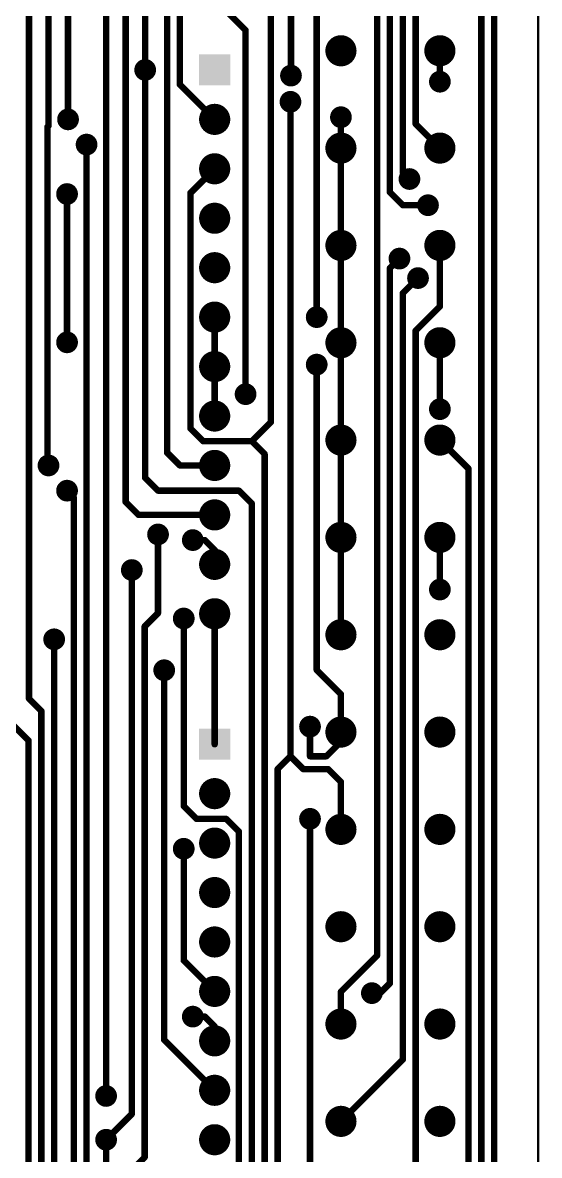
# Model space of a CAD drawing. Extents: x 0 to 107, y 0 to 143.
# Drawn here: x 80.7 to 107.2, y 34.4 to 92.6 of the extents above; entities that cross this region are included whole.
import ezdxf

# ---------------------------------------------------------------- set-up
doc = ezdxf.new("R2010")
doc.units = 0
for name, color, linetype in [('Board_Outline', 21, 'CONTINUOUS'), ('Bottom', 10, 'CONTINUOUS'), ('Bottom_Mask', 15, 'CONTINUOUS')]:
    doc.layers.add(name, color=color, linetype=linetype)

msp = doc.modelspace()

# ---------------------------------------------------------------- linework, layer by layer
at = {"layer": 'Board_Outline', "linetype": 'CONTINUOUS', "const_width": 0.12}
msp.add_lwpolyline([(107.1581, 142.5924), (0, 142.5924), (0, 0), (107.1581, 0), (107.1581, 142.5924)], dxfattribs=at)
at = {"layer": 'Bottom', "linetype": 'CONTINUOUS', "const_width": 0.33}
for points in [[(98.8864, 129.8051), (98.8864, 44.6975)], [(94.4664, 89.9033), (94.4664, 127.139)], [(86.9796, 124.5739), (86.9796, 90.1953)], [(88.1039, 123.939), (88.1039, 70.5353)], [(83.0188, 122.694), (83.0188, 87.6553)], [(88.7639, 89.439), (88.7639, 122.0339)], [(84.9736, 121.399), (84.9736, 37.4833)], [(93.4374, 72.105), (93.4374, 119.4939)], [(99.5464, 117.424), (99.5464, 83.9051)], [(100.2064, 84.934), (100.2064, 116.764)], [(104.8981, 2.2602), (104.8981, 108.3923)], [(82.0158, 87.3181), (82.0158, 104.9139)], [(85.9766, 101.079), (85.9766, 67.9953)], [(104.2381, 2.9202), (104.2381, 99.0523)], [(89.4239, 94.9438), (92.1356, 92.2321)], [(95.7864, 77.4952), (95.7864, 94.087)], [(100.8664, 93.744), (100.8664, 87.424)], [(81.0128, 93.427), (81.0128, 57.9001)], [(92.1356, 92.2321), (92.1356, 73.5381)], [(102.1114, 91.1789), (102.1115, 89.5909)], [(86.9796, 90.1953), (86.9796, 69.2403)], [(90.5477, 87.6552), (88.7639, 89.439)], [(94.4404, 54.9339), (94.4404, 88.5573)], [(97.0314, 86.1789), (97.0315, 87.767)], [(81.9646, 87.2669), (82.0158, 87.3181)], [(81.9646, 69.9264), (81.9646, 87.2669)], [(100.8664, 87.424), (102.1114, 86.1789)], [(83.9706, 16.8203), (83.9706, 86.3603)], [(97.0314, 81.1789), (97.0314, 86.1789)], [(90.5477, 85.1152), (89.3026, 83.8701)], [(100.5494, 84.591), (100.2064, 84.934)], [(100.5494, 84.591), (100.5494, 84.591)], [(82.9676, 83.8203), (82.9676, 76.2003)], [(89.3026, 83.8701), (89.3026, 71.7803)], [(99.5464, 83.9051), (100.2064, 83.2451)], [(100.2064, 83.2451), (101.5012, 83.2451)], [(97.0314, 76.1789), (97.0314, 81.1789)], [(102.1114, 81.1789), (102.1114, 78.0466)], [(100.0367, 80.5042), (99.5464, 80.0139)], [(99.5464, 80.0139), (99.5464, 43.275)], [(100.9885, 79.5012), (100.2064, 78.7191)], [(100.2064, 78.7191), (100.2064, 39.3538)], [(102.1114, 78.0466), (100.8664, 76.8015)], [(90.5477, 77.4952), (90.5477, 74.9552)], [(100.8664, 76.8015), (100.8664, 20.309)], [(97.0314, 71.1789), (97.0314, 76.1789)], [(102.1114, 76.1789), (102.1115, 72.767)], [(90.5477, 74.9552), (90.5477, 72.4152)], [(95.7864, 75.056), (95.7864, 59.3665)], [(92.4527, 71.1203), (93.4374, 72.105)], [(89.3026, 71.7803), (89.9626, 71.1203)], [(89.9626, 71.1203), (92.4527, 71.1203)], [(92.4527, 71.1203), (93.1127, 70.4602)], [(97.0314, 66.1789), (97.0314, 71.1789)], [(103.5781, 69.7123), (102.1114, 71.1789)], [(88.1039, 70.5353), (88.764, 69.8752)], [(93.1127, 70.4602), (93.1127, 16.5033)], [(82.0158, 69.8752), (81.9646, 69.9264)], [(82.0158, 69.8752), (82.0158, 69.8752)], [(88.764, 69.8752), (90.5477, 69.8752)], [(103.5781, 20.2509), (103.5781, 69.7123)], [(86.9796, 69.2403), (87.6396, 68.5803)], [(82.9676, 68.5803), (82.9676, 68.5803)], [(82.9676, 68.5803), (83.3106, 68.2373)], [(87.6396, 68.5803), (91.7927, 68.5803)], [(91.7927, 68.5803), (92.4527, 67.9203)], [(83.3106, 68.2373), (83.3106, 20.6553)], [(85.9766, 67.9953), (86.6367, 67.3352)], [(92.4527, 67.9203), (92.4527, 16.8203)], [(86.6367, 67.3352), (90.5477, 67.3352)], [(87.6395, 66.3322), (87.6395, 62.2873)], [(97.0314, 61.1789), (97.0314, 66.1789)], [(102.1114, 66.1789), (102.1114, 63.5003)], [(89.4248, 66.0403), (90.0397, 66.0403)], [(90.0397, 66.0403), (90.5477, 65.5322)], [(90.5477, 65.5322), (90.5477, 64.7952)], [(86.2936, 64.5033), (86.2936, 36.555)], [(90.5477, 64.7952), (90.5477, 64.7952)], [(87.6395, 62.2873), (86.9536, 61.6014)], [(90.5477, 62.2552), (90.5477, 55.5552)], [(86.9536, 61.6014), (86.9536, 34.3322)], [(88.9596, 52.3803), (88.9596, 62.0132)], [(82.3076, 60.9432), (82.3076, 23.1953)], [(87.9566, 59.3551), (87.9566, 40.3663)], [(95.7864, 59.3665), (97.0314, 58.1214)], [(97.0314, 58.1214), (97.0314, 56.1789)], [(81.0128, 57.9001), (81.6476, 57.2653)], [(81.6476, 57.2653), (81.6476, 25.7353)], [(80.9876, 55.7424), (79.9981, 56.7319)], [(95.4434, 54.9339), (95.4434, 56.4573)], [(80.9876, 26.3203), (80.9876, 55.7424)], [(97.0314, 56.1789), (97.0314, 55.6839)], [(97.0314, 56.1789), (97.0314, 56.1789)], [(97.0314, 55.6839), (96.2814, 54.9339)], [(94.4404, 54.9339), (93.7804, 54.2739)], [(95.1004, 54.2739), (94.4404, 54.9339)], [(96.2814, 54.9339), (95.4434, 54.9339)], [(93.7804, 54.2739), (93.7804, 29.43)], [(96.3714, 54.2739), (95.1004, 54.2739)], [(97.0314, 53.6138), (96.3714, 54.2739)], [(97.0314, 51.1789), (97.0314, 53.6138)], [(89.6196, 51.7203), (88.9596, 52.3803)], [(91.1327, 51.7203), (89.6196, 51.7203)], [(91.7927, 51.0603), (91.1327, 51.7203)], [(95.4434, 51.7203), (95.4434, 32.767)], [(91.7927, 31.4002), (91.7927, 51.0603)], [(88.9596, 50.1833), (88.9596, 44.4433)], [(98.8864, 44.6975), (97.0314, 42.8425)], [(88.9596, 44.4433), (90.5477, 42.8552)], [(99.5464, 43.275), (99.0384, 42.767)], [(97.0314, 42.8425), (97.0314, 41.1789)], [(99.0384, 42.767), (98.6194, 42.767)], [(98.6194, 42.767), (98.6194, 42.767)], [(89.4248, 41.5603), (90.0397, 41.5603)], [(90.0397, 41.5603), (90.5477, 41.0523)], [(90.5477, 41.0523), (90.5477, 40.3152)], [(87.9566, 40.3663), (90.5477, 37.7752)], [(90.5477, 40.3152), (90.5477, 40.3152)], [(100.2064, 39.3538), (97.0314, 36.1789)], [(86.2936, 36.555), (84.9737, 35.2352)], [(84.9737, 35.2352), (84.9736, 17.6973)], [(86.9536, 34.3322), (85.9766, 33.3553)]]:
    msp.add_lwpolyline(points, dxfattribs=at)
at = {"layer": 'Bottom', "linetype": 'CONTINUOUS'}
for points, const_width in [([(92.2181, 92.2321, 1), (92.0531, 92.2321, 1), (92.2181, 92.2321, 1)], 0.165), ([(92.2181, 92.2321, 1), (92.0531, 92.2321, 1), (92.2181, 92.2321, 1)], 0.165), ([(97.4064, 91.1789, 1), (96.6564, 91.1789, 1), (97.4064, 91.1789, 1)], 0.75), ([(102.4864, 91.1789, 1), (101.7364, 91.1789, 1), (102.4864, 91.1789, 1)], 0.75), ([(102.1939, 91.1789, 1), (102.0289, 91.1789, 1), (102.1939, 91.1789, 1)], 0.165), ([(87.2336, 90.1953, 1), (86.7256, 90.1953, 1), (87.2336, 90.1953, 1)], 0.508), ([(87.0621, 90.1953, 1), (86.8971, 90.1953, 1), (87.0621, 90.1953, 1)], 0.165), ([(87.0621, 90.1953, 1), (86.8971, 90.1953, 1), (87.0621, 90.1953, 1)], 0.165), ([(94.7204, 89.9033, 1), (94.2124, 89.9033, 1), (94.7204, 89.9033, 1)], 0.508), ([(94.5489, 89.9033, 1), (94.3839, 89.9033, 1), (94.5489, 89.9033, 1)], 0.165), ([(102.3655, 89.5909, 1), (101.8575, 89.5909, 1), (102.3655, 89.5909, 1)], 0.508), ([(102.194, 89.5909, 1), (102.029, 89.5909, 1), (102.194, 89.5909, 1)], 0.165), ([(88.8464, 89.439, 1), (88.6814, 89.439, 1), (88.8464, 89.439, 1)], 0.165), ([(88.8464, 89.439, 1), (88.6814, 89.439, 1), (88.8464, 89.439, 1)], 0.165), ([(94.6944, 88.5573, 1), (94.1864, 88.5573, 1), (94.6944, 88.5573, 1)], 0.508), ([(94.5229, 88.5573, 1), (94.3579, 88.5573, 1), (94.5229, 88.5573, 1)], 0.165), ([(83.2728, 87.6553, 1), (82.7648, 87.6553, 1), (83.2728, 87.6553, 1)], 0.508), ([(90.9227, 87.6552, 1), (90.1727, 87.6552, 1), (90.9227, 87.6552, 1)], 0.75), ([(97.2855, 87.767, 1), (96.7775, 87.767, 1), (97.2855, 87.767, 1)], 0.508), ([(97.114, 87.767, 1), (96.949, 87.767, 1), (97.114, 87.767, 1)], 0.165), ([(82.0471, 87.2669, 1), (81.8821, 87.2669, 1), (82.0471, 87.2669, 1)], 0.165), ([(82.0471, 87.2669, 1), (81.8821, 87.2669, 1), (82.0471, 87.2669, 1)], 0.165), ([(82.0983, 87.3181, 1), (81.9333, 87.3181, 1), (82.0983, 87.3181, 1)], 0.165), ([(82.0983, 87.3181, 1), (81.9333, 87.3181, 1), (82.0983, 87.3181, 1)], 0.165), ([(83.1013, 87.6553, 1), (82.9363, 87.6553, 1), (83.1013, 87.6553, 1)], 0.165), ([(90.6302, 87.6552, 1), (90.4652, 87.6552, 1), (90.6302, 87.6552, 1)], 0.165), ([(100.9489, 87.424, 1), (100.7839, 87.424, 1), (100.9489, 87.424, 1)], 0.165), ([(100.9489, 87.424, 1), (100.7839, 87.424, 1), (100.9489, 87.424, 1)], 0.165), ([(84.2246, 86.3603, 1), (83.7166, 86.3603, 1), (84.2246, 86.3603, 1)], 0.508), ([(97.4064, 86.1789, 1), (96.6564, 86.1789, 1), (97.4064, 86.1789, 1)], 0.75), ([(102.4864, 86.1789, 1), (101.7364, 86.1789, 1), (102.4864, 86.1789, 1)], 0.75), ([(84.0531, 86.3603, 1), (83.8881, 86.3603, 1), (84.0531, 86.3603, 1)], 0.165), ([(97.1139, 86.1789, 1), (96.9489, 86.1789, 1), (97.1139, 86.1789, 1)], 0.165), ([(97.1139, 86.1789, 1), (96.9489, 86.1789, 1), (97.1139, 86.1789, 1)], 0.165), ([(102.1939, 86.1789, 1), (102.0289, 86.1789, 1), (102.1939, 86.1789, 1)], 0.165), ([(90.9227, 85.1152, 1), (90.1727, 85.1152, 1), (90.9227, 85.1152, 1)], 0.75), ([(90.6302, 85.1152, 1), (90.4652, 85.1152, 1), (90.6302, 85.1152, 1)], 0.165), ([(100.8034, 84.591, 1), (100.2954, 84.591, 1), (100.8034, 84.591, 1)], 0.508), ([(100.2889, 84.934, 1), (100.1239, 84.934, 1), (100.2889, 84.934, 1)], 0.165), ([(100.2889, 84.934, 1), (100.1239, 84.934, 1), (100.2889, 84.934, 1)], 0.165), ([(100.6319, 84.591, 1), (100.4669, 84.591, 1), (100.6319, 84.591, 1)], 0.165), ([(100.6319, 84.591, 1), (100.4669, 84.591, 1), (100.6319, 84.591, 1)], 0.165), ([(83.2216, 83.8203, 1), (82.7136, 83.8203, 1), (83.2216, 83.8203, 1)], 0.508), ([(83.0501, 83.8203, 1), (82.8851, 83.8203, 1), (83.0501, 83.8203, 1)], 0.165), ([(89.3851, 83.8701, 1), (89.2201, 83.8701, 1), (89.3851, 83.8701, 1)], 0.165), ([(89.3851, 83.8701, 1), (89.2201, 83.8701, 1), (89.3851, 83.8701, 1)], 0.165), ([(99.6289, 83.9051, 1), (99.4639, 83.9051, 1), (99.6289, 83.9051, 1)], 0.165), ([(99.6289, 83.9051, 1), (99.4639, 83.9051, 1), (99.6289, 83.9051, 1)], 0.165), ([(90.9227, 82.5752, 1), (90.1727, 82.5752, 1), (90.9227, 82.5752, 1)], 0.75), ([(100.2889, 83.2451, 1), (100.1239, 83.2451, 1), (100.2889, 83.2451, 1)], 0.165), ([(100.2889, 83.2451, 1), (100.1239, 83.2451, 1), (100.2889, 83.2451, 1)], 0.165), ([(101.7552, 83.2451, 1), (101.2472, 83.2451, 1), (101.7552, 83.2451, 1)], 0.508), ([(101.5837, 83.2451, 1), (101.4187, 83.2451, 1), (101.5837, 83.2451, 1)], 0.165), ([(97.4064, 81.1789, 1), (96.6564, 81.1789, 1), (97.4064, 81.1789, 1)], 0.75), ([(102.4864, 81.1789, 1), (101.7364, 81.1789, 1), (102.4864, 81.1789, 1)], 0.75), ([(97.1139, 81.1789, 1), (96.9489, 81.1789, 1), (97.1139, 81.1789, 1)], 0.165), ([(97.1139, 81.1789, 1), (96.9489, 81.1789, 1), (97.1139, 81.1789, 1)], 0.165), ([(100.2907, 80.5042, 1), (99.7827, 80.5042, 1), (100.2907, 80.5042, 1)], 0.508), ([(102.1939, 81.1789, 1), (102.0289, 81.1789, 1), (102.1939, 81.1789, 1)], 0.165), ([(90.9227, 80.0352, 1), (90.1727, 80.0352, 1), (90.9227, 80.0352, 1)], 0.75), ([(100.1192, 80.5042, 1), (99.9542, 80.5042, 1), (100.1192, 80.5042, 1)], 0.165), ([(99.6289, 80.0139, 1), (99.4639, 80.0139, 1), (99.6289, 80.0139, 1)], 0.165), ([(99.6289, 80.0139, 1), (99.4639, 80.0139, 1), (99.6289, 80.0139, 1)], 0.165), ([(101.2425, 79.5012, 1), (100.7345, 79.5012, 1), (101.2425, 79.5012, 1)], 0.508), ([(101.071, 79.5012, 1), (100.906, 79.5012, 1), (101.071, 79.5012, 1)], 0.165), ([(100.2889, 78.7191, 1), (100.1239, 78.7191, 1), (100.2889, 78.7191, 1)], 0.165), ([(100.2889, 78.7191, 1), (100.1239, 78.7191, 1), (100.2889, 78.7191, 1)], 0.165), ([(90.9227, 77.4952, 1), (90.1727, 77.4952, 1), (90.9227, 77.4952, 1)], 0.75), ([(96.0404, 77.4952, 1), (95.5324, 77.4952, 1), (96.0404, 77.4952, 1)], 0.508), ([(102.1939, 78.0466, 1), (102.0289, 78.0466, 1), (102.1939, 78.0466, 1)], 0.165), ([(102.1939, 78.0466, 1), (102.0289, 78.0466, 1), (102.1939, 78.0466, 1)], 0.165), ([(90.6302, 77.4952, 1), (90.4652, 77.4952, 1), (90.6302, 77.4952, 1)], 0.165), ([(95.8689, 77.4952, 1), (95.7039, 77.4952, 1), (95.8689, 77.4952, 1)], 0.165), ([(97.4064, 76.1789, 1), (96.6564, 76.1789, 1), (97.4064, 76.1789, 1)], 0.75), ([(100.9489, 76.8015, 1), (100.7839, 76.8015, 1), (100.9489, 76.8015, 1)], 0.165), ([(100.9489, 76.8015, 1), (100.7839, 76.8015, 1), (100.9489, 76.8015, 1)], 0.165), ([(102.4864, 76.1789, 1), (101.7364, 76.1789, 1), (102.4864, 76.1789, 1)], 0.75), ([(83.2216, 76.2003, 1), (82.7136, 76.2003, 1), (83.2216, 76.2003, 1)], 0.508), ([(83.0501, 76.2003, 1), (82.8851, 76.2003, 1), (83.0501, 76.2003, 1)], 0.165), ([(97.1139, 76.1789, 1), (96.9489, 76.1789, 1), (97.1139, 76.1789, 1)], 0.165), ([(97.1139, 76.1789, 1), (96.9489, 76.1789, 1), (97.1139, 76.1789, 1)], 0.165), ([(102.1939, 76.1789, 1), (102.0289, 76.1789, 1), (102.1939, 76.1789, 1)], 0.165), ([(90.9227, 74.9552, 1), (90.1727, 74.9552, 1), (90.9227, 74.9552, 1)], 0.75), ([(90.6302, 74.9552, 1), (90.4652, 74.9552, 1), (90.6302, 74.9552, 1)], 0.165), ([(90.6302, 74.9552, 1), (90.4652, 74.9552, 1), (90.6302, 74.9552, 1)], 0.165), ([(96.0404, 75.056, 1), (95.5324, 75.056, 1), (96.0404, 75.056, 1)], 0.508), ([(95.8689, 75.056, 1), (95.7039, 75.056, 1), (95.8689, 75.056, 1)], 0.165), ([(92.3896, 73.5381, 1), (91.8816, 73.5381, 1), (92.3896, 73.5381, 1)], 0.508), ([(92.2181, 73.5381, 1), (92.0531, 73.5381, 1), (92.2181, 73.5381, 1)], 0.165), ([(90.9227, 72.4152, 1), (90.1727, 72.4152, 1), (90.9227, 72.4152, 1)], 0.75), ([(102.3655, 72.767, 1), (101.8575, 72.767, 1), (102.3655, 72.767, 1)], 0.508), ([(102.194, 72.767, 1), (102.029, 72.767, 1), (102.194, 72.767, 1)], 0.165), ([(90.6302, 72.4152, 1), (90.4652, 72.4152, 1), (90.6302, 72.4152, 1)], 0.165), ([(93.5199, 72.105, 1), (93.3549, 72.105, 1), (93.5199, 72.105, 1)], 0.165), ([(93.5199, 72.105, 1), (93.3549, 72.105, 1), (93.5199, 72.105, 1)], 0.165), ([(89.3851, 71.7803, 1), (89.2201, 71.7803, 1), (89.3851, 71.7803, 1)], 0.165), ([(89.3851, 71.7803, 1), (89.2201, 71.7803, 1), (89.3851, 71.7803, 1)], 0.165), ([(97.4064, 71.1789, 1), (96.6564, 71.1789, 1), (97.4064, 71.1789, 1)], 0.75), ([(102.4864, 71.1789, 1), (101.7364, 71.1789, 1), (102.4864, 71.1789, 1)], 0.75), ([(90.0451, 71.1203, 1), (89.8801, 71.1203, 1), (90.0451, 71.1203, 1)], 0.165), ([(90.0451, 71.1203, 1), (89.8801, 71.1203, 1), (90.0451, 71.1203, 1)], 0.165), ([(92.5352, 71.1203, 1), (92.3702, 71.1203, 1), (92.5352, 71.1203, 1)], 0.165), ([(92.5352, 71.1203, 1), (92.3702, 71.1203, 1), (92.5352, 71.1203, 1)], 0.165), ([(92.5352, 71.1203, 1), (92.3702, 71.1203, 1), (92.5352, 71.1203, 1)], 0.165), ([(97.1139, 71.1789, 1), (96.9489, 71.1789, 1), (97.1139, 71.1789, 1)], 0.165), ([(97.1139, 71.1789, 1), (96.9489, 71.1789, 1), (97.1139, 71.1789, 1)], 0.165), ([(102.1939, 71.1789, 1), (102.0289, 71.1789, 1), (102.1939, 71.1789, 1)], 0.165), ([(88.1864, 70.5353, 1), (88.0214, 70.5353, 1), (88.1864, 70.5353, 1)], 0.165), ([(88.1864, 70.5353, 1), (88.0214, 70.5353, 1), (88.1864, 70.5353, 1)], 0.165), ([(90.9227, 69.8752, 1), (90.1727, 69.8752, 1), (90.9227, 69.8752, 1)], 0.75), ([(93.1952, 70.4602, 1), (93.0302, 70.4602, 1), (93.1952, 70.4602, 1)], 0.165), ([(93.1952, 70.4602, 1), (93.0302, 70.4602, 1), (93.1952, 70.4602, 1)], 0.165), ([(82.2698, 69.8752, 1), (81.7618, 69.8752, 1), (82.2698, 69.8752, 1)], 0.508), ([(82.0471, 69.9264, 1), (81.8821, 69.9264, 1), (82.0471, 69.9264, 1)], 0.165), ([(82.0471, 69.9264, 1), (81.8821, 69.9264, 1), (82.0471, 69.9264, 1)], 0.165), ([(82.0983, 69.8752, 1), (81.9333, 69.8752, 1), (82.0983, 69.8752, 1)], 0.165), ([(82.0983, 69.8752, 1), (81.9333, 69.8752, 1), (82.0983, 69.8752, 1)], 0.165), ([(88.8465, 69.8752, 1), (88.6815, 69.8752, 1), (88.8465, 69.8752, 1)], 0.165), ([(88.8465, 69.8752, 1), (88.6815, 69.8752, 1), (88.8465, 69.8752, 1)], 0.165), ([(90.6302, 69.8752, 1), (90.4652, 69.8752, 1), (90.6302, 69.8752, 1)], 0.165), ([(103.6606, 69.7123, 1), (103.4956, 69.7123, 1), (103.6606, 69.7123, 1)], 0.165), ([(103.6606, 69.7123, 1), (103.4956, 69.7123, 1), (103.6606, 69.7123, 1)], 0.165), ([(87.0621, 69.2403, 1), (86.8971, 69.2403, 1), (87.0621, 69.2403, 1)], 0.165), ([(87.0621, 69.2403, 1), (86.8971, 69.2403, 1), (87.0621, 69.2403, 1)], 0.165), ([(83.2216, 68.5803, 1), (82.7136, 68.5803, 1), (83.2216, 68.5803, 1)], 0.508), ([(83.0501, 68.5803, 1), (82.8851, 68.5803, 1), (83.0501, 68.5803, 1)], 0.165), ([(83.0501, 68.5803, 1), (82.8851, 68.5803, 1), (83.0501, 68.5803, 1)], 0.165), ([(87.7221, 68.5803, 1), (87.5571, 68.5803, 1), (87.7221, 68.5803, 1)], 0.165), ([(87.7221, 68.5803, 1), (87.5571, 68.5803, 1), (87.7221, 68.5803, 1)], 0.165), ([(91.8752, 68.5803, 1), (91.7102, 68.5803, 1), (91.8752, 68.5803, 1)], 0.165), ([(91.8752, 68.5803, 1), (91.7102, 68.5803, 1), (91.8752, 68.5803, 1)], 0.165), ([(83.3931, 68.2373, 1), (83.2281, 68.2373, 1), (83.3931, 68.2373, 1)], 0.165), ([(83.3931, 68.2373, 1), (83.2281, 68.2373, 1), (83.3931, 68.2373, 1)], 0.165), ([(86.0591, 67.9953, 1), (85.8941, 67.9953, 1), (86.0591, 67.9953, 1)], 0.165), ([(86.0591, 67.9953, 1), (85.8941, 67.9953, 1), (86.0591, 67.9953, 1)], 0.165), ([(90.9227, 67.3352, 1), (90.1727, 67.3352, 1), (90.9227, 67.3352, 1)], 0.75), ([(92.5352, 67.9203, 1), (92.3702, 67.9203, 1), (92.5352, 67.9203, 1)], 0.165), ([(92.5352, 67.9203, 1), (92.3702, 67.9203, 1), (92.5352, 67.9203, 1)], 0.165), ([(86.7192, 67.3352, 1), (86.5542, 67.3352, 1), (86.7192, 67.3352, 1)], 0.165), ([(86.7192, 67.3352, 1), (86.5542, 67.3352, 1), (86.7192, 67.3352, 1)], 0.165), ([(90.6302, 67.3352, 1), (90.4652, 67.3352, 1), (90.6302, 67.3352, 1)], 0.165), ([(97.4064, 66.1789, 1), (96.6564, 66.1789, 1), (97.4064, 66.1789, 1)], 0.75), ([(102.4864, 66.1789, 1), (101.7364, 66.1789, 1), (102.4864, 66.1789, 1)], 0.75), ([(87.8935, 66.3322, 1), (87.3855, 66.3322, 1), (87.8935, 66.3322, 1)], 0.508), ([(87.722, 66.3322, 1), (87.557, 66.3322, 1), (87.722, 66.3322, 1)], 0.165), ([(89.6788, 66.0403, 1), (89.1708, 66.0403, 1), (89.6788, 66.0403, 1)], 0.508), ([(97.1139, 66.1789, 1), (96.9489, 66.1789, 1), (97.1139, 66.1789, 1)], 0.165), ([(97.1139, 66.1789, 1), (96.9489, 66.1789, 1), (97.1139, 66.1789, 1)], 0.165), ([(102.1939, 66.1789, 1), (102.0289, 66.1789, 1), (102.1939, 66.1789, 1)], 0.165), ([(89.5073, 66.0403, 1), (89.3423, 66.0403, 1), (89.5073, 66.0403, 1)], 0.165), ([(90.1222, 66.0403, 1), (89.9572, 66.0403, 1), (90.1222, 66.0403, 1)], 0.165), ([(90.1222, 66.0403, 1), (89.9572, 66.0403, 1), (90.1222, 66.0403, 1)], 0.165), ([(90.9227, 64.7952, 1), (90.1727, 64.7952, 1), (90.9227, 64.7952, 1)], 0.75), ([(90.6302, 65.5322, 1), (90.4652, 65.5322, 1), (90.6302, 65.5322, 1)], 0.165), ([(90.6302, 65.5322, 1), (90.4652, 65.5322, 1), (90.6302, 65.5322, 1)], 0.165), ([(86.5476, 64.5033, 1), (86.0396, 64.5033, 1), (86.5476, 64.5033, 1)], 0.508), ([(86.3761, 64.5033, 1), (86.2111, 64.5033, 1), (86.3761, 64.5033, 1)], 0.165), ([(90.6302, 64.7952, 1), (90.4652, 64.7952, 1), (90.6302, 64.7952, 1)], 0.165), ([(90.6302, 64.7952, 1), (90.4652, 64.7952, 1), (90.6302, 64.7952, 1)], 0.165), ([(102.3654, 63.5003, 1), (101.8574, 63.5003, 1), (102.3654, 63.5003, 1)], 0.508), ([(102.1939, 63.5003, 1), (102.0289, 63.5003, 1), (102.1939, 63.5003, 1)], 0.165), ([(90.9227, 62.2552, 1), (90.1727, 62.2552, 1), (90.9227, 62.2552, 1)], 0.75), ([(87.722, 62.2873, 1), (87.557, 62.2873, 1), (87.722, 62.2873, 1)], 0.165), ([(87.722, 62.2873, 1), (87.557, 62.2873, 1), (87.722, 62.2873, 1)], 0.165), ([(89.2136, 62.0132, 1), (88.7056, 62.0132, 1), (89.2136, 62.0132, 1)], 0.508), ([(90.6302, 62.2552, 1), (90.4652, 62.2552, 1), (90.6302, 62.2552, 1)], 0.165), ([(87.0361, 61.6014, 1), (86.8711, 61.6014, 1), (87.0361, 61.6014, 1)], 0.165), ([(87.0361, 61.6014, 1), (86.8711, 61.6014, 1), (87.0361, 61.6014, 1)], 0.165), ([(89.0421, 62.0132, 1), (88.8771, 62.0132, 1), (89.0421, 62.0132, 1)], 0.165), ([(97.4064, 61.1789, 1), (96.6564, 61.1789, 1), (97.4064, 61.1789, 1)], 0.75), ([(102.4864, 61.1789, 1), (101.7364, 61.1789, 1), (102.4864, 61.1789, 1)], 0.75), ([(82.5616, 60.9432, 1), (82.0536, 60.9432, 1), (82.5616, 60.9432, 1)], 0.508), ([(82.3901, 60.9432, 1), (82.2251, 60.9432, 1), (82.3901, 60.9432, 1)], 0.165), ([(97.1139, 61.1789, 1), (96.9489, 61.1789, 1), (97.1139, 61.1789, 1)], 0.165), ([(88.2106, 59.3551, 1), (87.7026, 59.3551, 1), (88.2106, 59.3551, 1)], 0.508), ([(88.0391, 59.3551, 1), (87.8741, 59.3551, 1), (88.0391, 59.3551, 1)], 0.165), ([(95.8689, 59.3665, 1), (95.7039, 59.3665, 1), (95.8689, 59.3665, 1)], 0.165), ([(95.8689, 59.3665, 1), (95.7039, 59.3665, 1), (95.8689, 59.3665, 1)], 0.165), ([(97.1139, 58.1214, 1), (96.9489, 58.1214, 1), (97.1139, 58.1214, 1)], 0.165), ([(97.1139, 58.1214, 1), (96.9489, 58.1214, 1), (97.1139, 58.1214, 1)], 0.165), ([(81.0953, 57.9001, 1), (80.9303, 57.9001, 1), (81.0953, 57.9001, 1)], 0.165), ([(81.0953, 57.9001, 1), (80.9303, 57.9001, 1), (81.0953, 57.9001, 1)], 0.165), ([(81.7301, 57.2653, 1), (81.5651, 57.2653, 1), (81.7301, 57.2653, 1)], 0.165), ([(81.7301, 57.2653, 1), (81.5651, 57.2653, 1), (81.7301, 57.2653, 1)], 0.165), ([(95.6974, 56.4573, 1), (95.1894, 56.4573, 1), (95.6974, 56.4573, 1)], 0.508), ([(95.5259, 56.4573, 1), (95.3609, 56.4573, 1), (95.5259, 56.4573, 1)], 0.165), ([(97.4064, 56.1789, 1), (96.6564, 56.1789, 1), (97.4064, 56.1789, 1)], 0.75), ([(102.4864, 56.1789, 1), (101.7364, 56.1789, 1), (102.4864, 56.1789, 1)], 0.75), ([(81.0701, 55.7424, 1), (80.9051, 55.7424, 1), (81.0701, 55.7424, 1)], 0.165), ([(81.0701, 55.7424, 1), (80.9051, 55.7424, 1), (81.0701, 55.7424, 1)], 0.165), ([(97.1139, 56.1789, 1), (96.9489, 56.1789, 1), (97.1139, 56.1789, 1)], 0.165), ([(97.1139, 56.1789, 1), (96.9489, 56.1789, 1), (97.1139, 56.1789, 1)], 0.165), ([(97.1139, 56.1789, 1), (96.9489, 56.1789, 1), (97.1139, 56.1789, 1)], 0.165), ([(90.6302, 55.5552, 1), (90.4652, 55.5552, 1), (90.6302, 55.5552, 1)], 0.165), ([(97.1139, 55.6839, 1), (96.9489, 55.6839, 1), (97.1139, 55.6839, 1)], 0.165), ([(97.1139, 55.6839, 1), (96.9489, 55.6839, 1), (97.1139, 55.6839, 1)], 0.165), ([(94.5229, 54.9339, 1), (94.3579, 54.9339, 1), (94.5229, 54.9339, 1)], 0.165), ([(94.5229, 54.9339, 1), (94.3579, 54.9339, 1), (94.5229, 54.9339, 1)], 0.165), ([(94.5229, 54.9339, 1), (94.3579, 54.9339, 1), (94.5229, 54.9339, 1)], 0.165), ([(95.5259, 54.9339, 1), (95.3609, 54.9339, 1), (95.5259, 54.9339, 1)], 0.165), ([(95.5259, 54.9339, 1), (95.3609, 54.9339, 1), (95.5259, 54.9339, 1)], 0.165), ([(96.3639, 54.9339, 1), (96.1989, 54.9339, 1), (96.3639, 54.9339, 1)], 0.165), ([(96.3639, 54.9339, 1), (96.1989, 54.9339, 1), (96.3639, 54.9339, 1)], 0.165), ([(93.8629, 54.2739, 1), (93.6979, 54.2739, 1), (93.8629, 54.2739, 1)], 0.165), ([(93.8629, 54.2739, 1), (93.6979, 54.2739, 1), (93.8629, 54.2739, 1)], 0.165), ([(95.1829, 54.2739, 1), (95.0179, 54.2739, 1), (95.1829, 54.2739, 1)], 0.165), ([(95.1829, 54.2739, 1), (95.0179, 54.2739, 1), (95.1829, 54.2739, 1)], 0.165), ([(96.4539, 54.2739, 1), (96.2889, 54.2739, 1), (96.4539, 54.2739, 1)], 0.165), ([(96.4539, 54.2739, 1), (96.2889, 54.2739, 1), (96.4539, 54.2739, 1)], 0.165), ([(90.9227, 53.0152, 1), (90.1727, 53.0152, 1), (90.9227, 53.0152, 1)], 0.75), ([(97.1139, 53.6138, 1), (96.9489, 53.6138, 1), (97.1139, 53.6138, 1)], 0.165), ([(97.1139, 53.6138, 1), (96.9489, 53.6138, 1), (97.1139, 53.6138, 1)], 0.165), ([(89.0421, 52.3803, 1), (88.8771, 52.3803, 1), (89.0421, 52.3803, 1)], 0.165), ([(89.0421, 52.3803, 1), (88.8771, 52.3803, 1), (89.0421, 52.3803, 1)], 0.165), ([(89.7021, 51.7203, 1), (89.5371, 51.7203, 1), (89.7021, 51.7203, 1)], 0.165), ([(89.7021, 51.7203, 1), (89.5371, 51.7203, 1), (89.7021, 51.7203, 1)], 0.165), ([(91.2152, 51.7203, 1), (91.0502, 51.7203, 1), (91.2152, 51.7203, 1)], 0.165), ([(91.2152, 51.7203, 1), (91.0502, 51.7203, 1), (91.2152, 51.7203, 1)], 0.165), ([(95.6974, 51.7203, 1), (95.1894, 51.7203, 1), (95.6974, 51.7203, 1)], 0.508), ([(95.5259, 51.7203, 1), (95.3609, 51.7203, 1), (95.5259, 51.7203, 1)], 0.165), ([(97.4064, 51.1789, 1), (96.6564, 51.1789, 1), (97.4064, 51.1789, 1)], 0.75), ([(102.4864, 51.1789, 1), (101.7364, 51.1789, 1), (102.4864, 51.1789, 1)], 0.75), ([(90.9227, 50.4752, 1), (90.1727, 50.4752, 1), (90.9227, 50.4752, 1)], 0.75), ([(91.8752, 51.0603, 1), (91.7102, 51.0603, 1), (91.8752, 51.0603, 1)], 0.165), ([(91.8752, 51.0603, 1), (91.7102, 51.0603, 1), (91.8752, 51.0603, 1)], 0.165), ([(97.1139, 51.1789, 1), (96.9489, 51.1789, 1), (97.1139, 51.1789, 1)], 0.165), ([(89.2136, 50.1833, 1), (88.7056, 50.1833, 1), (89.2136, 50.1833, 1)], 0.508), ([(89.0421, 50.1833, 1), (88.8771, 50.1833, 1), (89.0421, 50.1833, 1)], 0.165), ([(90.9227, 47.9352, 1), (90.1727, 47.9352, 1), (90.9227, 47.9352, 1)], 0.75), ([(97.4064, 46.1789, 1), (96.6564, 46.1789, 1), (97.4064, 46.1789, 1)], 0.75), ([(102.4864, 46.1789, 1), (101.7364, 46.1789, 1), (102.4864, 46.1789, 1)], 0.75), ([(90.9227, 45.3952, 1), (90.1727, 45.3952, 1), (90.9227, 45.3952, 1)], 0.75), ([(98.9689, 44.6975, 1), (98.8039, 44.6975, 1), (98.9689, 44.6975, 1)], 0.165), ([(98.9689, 44.6975, 1), (98.8039, 44.6975, 1), (98.9689, 44.6975, 1)], 0.165), ([(89.0421, 44.4433, 1), (88.8771, 44.4433, 1), (89.0421, 44.4433, 1)], 0.165), ([(89.0421, 44.4433, 1), (88.8771, 44.4433, 1), (89.0421, 44.4433, 1)], 0.165), ([(90.9227, 42.8552, 1), (90.1727, 42.8552, 1), (90.9227, 42.8552, 1)], 0.75), ([(98.8734, 42.767, 1), (98.3654, 42.767, 1), (98.8734, 42.767, 1)], 0.508), ([(99.6289, 43.275, 1), (99.4639, 43.275, 1), (99.6289, 43.275, 1)], 0.165), ([(99.6289, 43.275, 1), (99.4639, 43.275, 1), (99.6289, 43.275, 1)], 0.165), ([(90.6302, 42.8552, 1), (90.4652, 42.8552, 1), (90.6302, 42.8552, 1)], 0.165), ([(97.1139, 42.8425, 1), (96.9489, 42.8425, 1), (97.1139, 42.8425, 1)], 0.165), ([(97.1139, 42.8425, 1), (96.9489, 42.8425, 1), (97.1139, 42.8425, 1)], 0.165), ([(98.7019, 42.767, 1), (98.5369, 42.767, 1), (98.7019, 42.767, 1)], 0.165), ([(98.7019, 42.767, 1), (98.5369, 42.767, 1), (98.7019, 42.767, 1)], 0.165), ([(99.1209, 42.767, 1), (98.9559, 42.767, 1), (99.1209, 42.767, 1)], 0.165), ([(99.1209, 42.767, 1), (98.9559, 42.767, 1), (99.1209, 42.767, 1)], 0.165), ([(89.6788, 41.5603, 1), (89.1708, 41.5603, 1), (89.6788, 41.5603, 1)], 0.508), ([(97.4064, 41.1789, 1), (96.6564, 41.1789, 1), (97.4064, 41.1789, 1)], 0.75), ([(102.4864, 41.1789, 1), (101.7364, 41.1789, 1), (102.4864, 41.1789, 1)], 0.75), ([(89.5073, 41.5603, 1), (89.3423, 41.5603, 1), (89.5073, 41.5603, 1)], 0.165), ([(90.1222, 41.5603, 1), (89.9572, 41.5603, 1), (90.1222, 41.5603, 1)], 0.165), ([(90.1222, 41.5603, 1), (89.9572, 41.5603, 1), (90.1222, 41.5603, 1)], 0.165), ([(97.1139, 41.1789, 1), (96.9489, 41.1789, 1), (97.1139, 41.1789, 1)], 0.165), ([(90.9227, 40.3152, 1), (90.1727, 40.3152, 1), (90.9227, 40.3152, 1)], 0.75), ([(90.6302, 41.0523, 1), (90.4652, 41.0523, 1), (90.6302, 41.0523, 1)], 0.165), ([(90.6302, 41.0523, 1), (90.4652, 41.0523, 1), (90.6302, 41.0523, 1)], 0.165), ([(88.0391, 40.3663, 1), (87.8741, 40.3663, 1), (88.0391, 40.3663, 1)], 0.165), ([(88.0391, 40.3663, 1), (87.8741, 40.3663, 1), (88.0391, 40.3663, 1)], 0.165), ([(90.6302, 40.3152, 1), (90.4652, 40.3152, 1), (90.6302, 40.3152, 1)], 0.165), ([(90.6302, 40.3152, 1), (90.4652, 40.3152, 1), (90.6302, 40.3152, 1)], 0.165), ([(100.2889, 39.3538, 1), (100.1239, 39.3538, 1), (100.2889, 39.3538, 1)], 0.165), ([(100.2889, 39.3538, 1), (100.1239, 39.3538, 1), (100.2889, 39.3538, 1)], 0.165), ([(90.9227, 37.7752, 1), (90.1727, 37.7752, 1), (90.9227, 37.7752, 1)], 0.75), ([(85.2276, 37.4833, 1), (84.7196, 37.4833, 1), (85.2276, 37.4833, 1)], 0.508), ([(90.6302, 37.7752, 1), (90.4652, 37.7752, 1), (90.6302, 37.7752, 1)], 0.165), ([(85.0561, 37.4833, 1), (84.8911, 37.4833, 1), (85.0561, 37.4833, 1)], 0.165), ([(86.3761, 36.555, 1), (86.2111, 36.555, 1), (86.3761, 36.555, 1)], 0.165), ([(86.3761, 36.555, 1), (86.2111, 36.555, 1), (86.3761, 36.555, 1)], 0.165), ([(97.4064, 36.1789, 1), (96.6564, 36.1789, 1), (97.4064, 36.1789, 1)], 0.75), ([(102.4864, 36.1789, 1), (101.7364, 36.1789, 1), (102.4864, 36.1789, 1)], 0.75), ([(97.1139, 36.1789, 1), (96.9489, 36.1789, 1), (97.1139, 36.1789, 1)], 0.165), ([(85.2277, 35.2352, 1), (84.7197, 35.2352, 1), (85.2277, 35.2352, 1)], 0.508), ([(90.9227, 35.2352, 1), (90.1727, 35.2352, 1), (90.9227, 35.2352, 1)], 0.75), ([(85.0562, 35.2352, 1), (84.8912, 35.2352, 1), (85.0562, 35.2352, 1)], 0.165), ([(85.0562, 35.2352, 1), (84.8912, 35.2352, 1), (85.0562, 35.2352, 1)], 0.165), ([(87.0361, 34.3322, 1), (86.8711, 34.3322, 1), (87.0361, 34.3322, 1)], 0.165), ([(87.0361, 34.3322, 1), (86.8711, 34.3322, 1), (87.0361, 34.3322, 1)], 0.165)]:
    msp.add_lwpolyline(points, format="xyb", dxfattribs=dict(at, const_width=const_width))
at = {"layer": 'Bottom'}
for points in [[(91.2977, 90.9452), (89.7977, 90.9452), (91.2977, 89.4452), (89.7977, 89.4452)], [(91.2977, 56.3052), (89.7977, 56.3052), (91.2977, 54.8052), (89.7977, 54.8052)]]:
    msp.add_solid(points, dxfattribs=at)
at = {"layer": 'Bottom_Mask', "linetype": 'CONTINUOUS'}
for points, const_width in [([(97.4314, 91.1789, 1), (96.6314, 91.1789, 1), (97.4314, 91.1789, 1)], 0.8), ([(102.5114, 91.1789, 1), (101.7114, 91.1789, 1), (102.5114, 91.1789, 1)], 0.8), ([(87.2586, 90.1953, 1), (86.7006, 90.1953, 1), (87.2586, 90.1953, 1)], 0.558), ([(94.7454, 89.9033, 1), (94.1874, 89.9033, 1), (94.7454, 89.9033, 1)], 0.558), ([(102.3905, 89.5909, 1), (101.8325, 89.5909, 1), (102.3905, 89.5909, 1)], 0.558), ([(94.7194, 88.5573, 1), (94.1614, 88.5573, 1), (94.7194, 88.5573, 1)], 0.558), ([(90.9477, 87.6552, 1), (90.1477, 87.6552, 1), (90.9477, 87.6552, 1)], 0.8), ([(83.2978, 87.6553, 1), (82.7398, 87.6553, 1), (83.2978, 87.6553, 1)], 0.558), ([(97.3105, 87.767, 1), (96.7525, 87.767, 1), (97.3105, 87.767, 1)], 0.558), ([(84.2496, 86.3603, 1), (83.6916, 86.3603, 1), (84.2496, 86.3603, 1)], 0.558), ([(97.4314, 86.1789, 1), (96.6314, 86.1789, 1), (97.4314, 86.1789, 1)], 0.8), ([(102.5114, 86.1789, 1), (101.7114, 86.1789, 1), (102.5114, 86.1789, 1)], 0.8), ([(90.9477, 85.1152, 1), (90.1477, 85.1152, 1), (90.9477, 85.1152, 1)], 0.8), ([(100.8284, 84.591, 1), (100.2704, 84.591, 1), (100.8284, 84.591, 1)], 0.558), ([(83.2466, 83.8203, 1), (82.6886, 83.8203, 1), (83.2466, 83.8203, 1)], 0.558), ([(101.7802, 83.2451, 1), (101.2222, 83.2451, 1), (101.7802, 83.2451, 1)], 0.558), ([(90.9477, 82.5752, 1), (90.1477, 82.5752, 1), (90.9477, 82.5752, 1)], 0.8), ([(97.4314, 81.1789, 1), (96.6314, 81.1789, 1), (97.4314, 81.1789, 1)], 0.8), ([(102.5114, 81.1789, 1), (101.7114, 81.1789, 1), (102.5114, 81.1789, 1)], 0.8), ([(100.3157, 80.5042, 1), (99.7577, 80.5042, 1), (100.3157, 80.5042, 1)], 0.558), ([(90.9477, 80.0352, 1), (90.1477, 80.0352, 1), (90.9477, 80.0352, 1)], 0.8), ([(101.2675, 79.5012, 1), (100.7095, 79.5012, 1), (101.2675, 79.5012, 1)], 0.558), ([(90.9477, 77.4952, 1), (90.1477, 77.4952, 1), (90.9477, 77.4952, 1)], 0.8), ([(96.0654, 77.4952, 1), (95.5074, 77.4952, 1), (96.0654, 77.4952, 1)], 0.558), ([(97.4314, 76.1789, 1), (96.6314, 76.1789, 1), (97.4314, 76.1789, 1)], 0.8), ([(102.5114, 76.1789, 1), (101.7114, 76.1789, 1), (102.5114, 76.1789, 1)], 0.8), ([(83.2466, 76.2003, 1), (82.6886, 76.2003, 1), (83.2466, 76.2003, 1)], 0.558), ([(90.9477, 74.9552, 1), (90.1477, 74.9552, 1), (90.9477, 74.9552, 1)], 0.8), ([(96.0654, 75.056, 1), (95.5074, 75.056, 1), (96.0654, 75.056, 1)], 0.558), ([(92.4146, 73.5381, 1), (91.8566, 73.5381, 1), (92.4146, 73.5381, 1)], 0.558), ([(102.3905, 72.767, 1), (101.8325, 72.767, 1), (102.3905, 72.767, 1)], 0.558), ([(90.9477, 72.4152, 1), (90.1477, 72.4152, 1), (90.9477, 72.4152, 1)], 0.8), ([(97.4314, 71.1789, 1), (96.6314, 71.1789, 1), (97.4314, 71.1789, 1)], 0.8), ([(102.5114, 71.1789, 1), (101.7114, 71.1789, 1), (102.5114, 71.1789, 1)], 0.8), ([(82.2948, 69.8752, 1), (81.7368, 69.8752, 1), (82.2948, 69.8752, 1)], 0.558), ([(90.9477, 69.8752, 1), (90.1477, 69.8752, 1), (90.9477, 69.8752, 1)], 0.8), ([(83.2466, 68.5803, 1), (82.6886, 68.5803, 1), (83.2466, 68.5803, 1)], 0.558), ([(90.9477, 67.3352, 1), (90.1477, 67.3352, 1), (90.9477, 67.3352, 1)], 0.8), ([(97.4314, 66.1789, 1), (96.6314, 66.1789, 1), (97.4314, 66.1789, 1)], 0.8), ([(102.5114, 66.1789, 1), (101.7114, 66.1789, 1), (102.5114, 66.1789, 1)], 0.8), ([(87.9185, 66.3322, 1), (87.3605, 66.3322, 1), (87.9185, 66.3322, 1)], 0.558), ([(89.7038, 66.0403, 1), (89.1458, 66.0403, 1), (89.7038, 66.0403, 1)], 0.558), ([(90.9477, 64.7952, 1), (90.1477, 64.7952, 1), (90.9477, 64.7952, 1)], 0.8), ([(86.5726, 64.5033, 1), (86.0146, 64.5033, 1), (86.5726, 64.5033, 1)], 0.558), ([(102.3904, 63.5003, 1), (101.8324, 63.5003, 1), (102.3904, 63.5003, 1)], 0.558), ([(90.9477, 62.2552, 1), (90.1477, 62.2552, 1), (90.9477, 62.2552, 1)], 0.8), ([(89.2386, 62.0132, 1), (88.6806, 62.0132, 1), (89.2386, 62.0132, 1)], 0.558), ([(97.4314, 61.1789, 1), (96.6314, 61.1789, 1), (97.4314, 61.1789, 1)], 0.8), ([(102.5114, 61.1789, 1), (101.7114, 61.1789, 1), (102.5114, 61.1789, 1)], 0.8), ([(82.5866, 60.9432, 1), (82.0286, 60.9432, 1), (82.5866, 60.9432, 1)], 0.558), ([(88.2356, 59.3551, 1), (87.6776, 59.3551, 1), (88.2356, 59.3551, 1)], 0.558), ([(95.7224, 56.4573, 1), (95.1644, 56.4573, 1), (95.7224, 56.4573, 1)], 0.558), ([(97.4314, 56.1789, 1), (96.6314, 56.1789, 1), (97.4314, 56.1789, 1)], 0.8), ([(102.5114, 56.1789, 1), (101.7114, 56.1789, 1), (102.5114, 56.1789, 1)], 0.8), ([(90.9477, 53.0152, 1), (90.1477, 53.0152, 1), (90.9477, 53.0152, 1)], 0.8), ([(95.7224, 51.7203, 1), (95.1644, 51.7203, 1), (95.7224, 51.7203, 1)], 0.558), ([(97.4314, 51.1789, 1), (96.6314, 51.1789, 1), (97.4314, 51.1789, 1)], 0.8), ([(102.5114, 51.1789, 1), (101.7114, 51.1789, 1), (102.5114, 51.1789, 1)], 0.8), ([(90.9477, 50.4752, 1), (90.1477, 50.4752, 1), (90.9477, 50.4752, 1)], 0.8), ([(89.2386, 50.1833, 1), (88.6806, 50.1833, 1), (89.2386, 50.1833, 1)], 0.558), ([(90.9477, 47.9352, 1), (90.1477, 47.9352, 1), (90.9477, 47.9352, 1)], 0.8), ([(97.4314, 46.1789, 1), (96.6314, 46.1789, 1), (97.4314, 46.1789, 1)], 0.8), ([(102.5114, 46.1789, 1), (101.7114, 46.1789, 1), (102.5114, 46.1789, 1)], 0.8), ([(90.9477, 45.3952, 1), (90.1477, 45.3952, 1), (90.9477, 45.3952, 1)], 0.8), ([(90.9477, 42.8552, 1), (90.1477, 42.8552, 1), (90.9477, 42.8552, 1)], 0.8), ([(98.8984, 42.767, 1), (98.3404, 42.767, 1), (98.8984, 42.767, 1)], 0.558), ([(89.7038, 41.5603, 1), (89.1458, 41.5603, 1), (89.7038, 41.5603, 1)], 0.558), ([(97.4314, 41.1789, 1), (96.6314, 41.1789, 1), (97.4314, 41.1789, 1)], 0.8), ([(102.5114, 41.1789, 1), (101.7114, 41.1789, 1), (102.5114, 41.1789, 1)], 0.8), ([(90.9477, 40.3152, 1), (90.1477, 40.3152, 1), (90.9477, 40.3152, 1)], 0.8), ([(90.9477, 37.7752, 1), (90.1477, 37.7752, 1), (90.9477, 37.7752, 1)], 0.8), ([(85.2526, 37.4833, 1), (84.6946, 37.4833, 1), (85.2526, 37.4833, 1)], 0.558), ([(97.4314, 36.1789, 1), (96.6314, 36.1789, 1), (97.4314, 36.1789, 1)], 0.8), ([(102.5114, 36.1789, 1), (101.7114, 36.1789, 1), (102.5114, 36.1789, 1)], 0.8), ([(85.2527, 35.2352, 1), (84.6947, 35.2352, 1), (85.2527, 35.2352, 1)], 0.558), ([(90.9477, 35.2352, 1), (90.1477, 35.2352, 1), (90.9477, 35.2352, 1)], 0.8)]:
    msp.add_lwpolyline(points, format="xyb", dxfattribs=dict(at, const_width=const_width))
at = {"layer": 'Bottom_Mask'}
for points in [[(91.3477, 90.9952), (89.7477, 90.9952), (91.3477, 89.3952), (89.7477, 89.3952)], [(91.3477, 56.3552), (89.7477, 56.3552), (91.3477, 54.7552), (89.7477, 54.7552)]]:
    msp.add_solid(points, dxfattribs=at)

doc.saveas('drawing.dxf')
